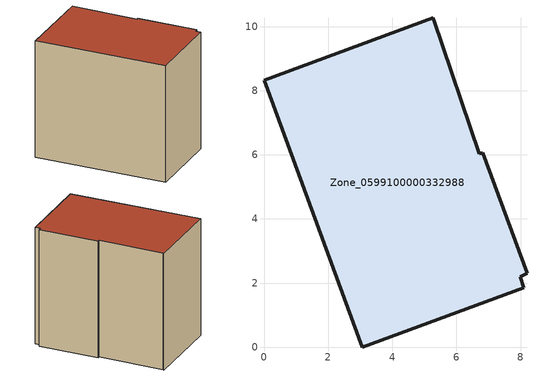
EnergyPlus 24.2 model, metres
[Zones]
Zone_0599100000332988
 floor ground (C_G): 0,8.33 5.28,10.27 5.3,10.22 6.71,6.03 6.82,6.07 8.2,2.3 7.99,2.2 8.1,1.86 3.06,0 z0.34
 wall outside (C_F): 5.28,10.27 0,8.33 3.06,0 8.1,1.86 7.99,2.2 8.2,2.3 6.82,6.07 6.71,6.03 5.3,10.22 5.28,10.27 z0.34:8.3
 roof outside (C_R): 8.1,1.86 7.99,2.2 8.2,2.3 6.82,6.07 6.71,6.03 5.3,10.22 5.28,10.27 0,8.33 3.06,0 z8.3
[BUILDING]
Pand.0599100000332988: North Axis=0; Terrain=City; Loads Convergence Tolerance Value=0.04; Temperature Convergence Tolerance Value=0.4; Solar Distribution=FullExterior; Maximum Number of Warmup Days=25; Minimum Number of Warmup Days=1
[Site:Location]
Rotterdam.The.Hague.AP_ZH_NLD Design_Conditions: Latitude=51.96; Longitude=4.45; Time Zone=1; Elevation=-4.5
[SITE:GROUNDTEMPERATURE:BUILDINGSURFACE]
18, 18, 18, 18, 18, 18, 18, 18, 18, 18, 18, 18
[MATERIAL] Thermal Absorptance=0.9; Solar Absorptance=0.7; Visible Absorptance=0.7
Name | Roughness | Thickness | Conductivity | Density | Specific Heat
G.TC.1975-1991 | MediumSmooth | 0.15 | 0.288461 | 540 | 1210
F.TC.1975-1991 | Rough | 0.3 | 0.230769 | 1920 | 840
R.TC.1975-1991 | MediumRough | 0.2 | 0.153846 | 1500 | 1000
[CONSTRUCTION]
C_G: G.TC.1975-1991
C_F: F.TC.1975-1991
C_R: R.TC.1975-1991
[ZONE]
Zone_0599100000332988: Type=1; Multiplier=1; Ceiling Height=Autocalculate; Volume=Autocalculate; Floor Area=autocalculate; Part of Total Floor Area=Yes
[ZONEINFILTRATION:DESIGNFLOWRATE]
Infil_Zone_0599100000332988: Zone or ZoneList or Space or SpaceList=Zone_0599100000332988; Schedule=AlwaysOn; Design Flow Rate Calculation Method=Flow/Area; Flow Rate per Floor Area=0.003; Constant Term Coefficient=1; Temperature Term Coefficient=0; Velocity Term Coefficient=0; Velocity Squared Term Coefficient=0
[HVACTEMPLATE:ZONE:IDEALLOADSAIRSYSTEM]
Zone_0599100000332988: Maximum Heating Supply Air Temperature=50; Minimum Cooling Supply Air Temperature=13; Maximum Heating Supply Air Humidity Ratio=0.0156; Minimum Cooling Supply Air Humidity Ratio=0.0077; Heating Limit=NoLimit; Cooling Limit=NoLimit; Dehumidification Control Type=ConstantSensibleHeatRatio; Cooling Sensible Heat Ratio=0.7; Dehumidification Setpoint=60; Humidification Control Type=None; Humidification Setpoint=30; Outdoor Air Method=None; Outdoor Air Flow Rate per Person=0.00944; Outdoor Air Flow Rate per Zone Floor Area=0; Outdoor Air Flow Rate per Zone=0; Demand Controlled Ventilation Type=None; Outdoor Air Economizer Type=NoEconomizer; Heat Recovery Type=None; Sensible Heat Recovery Effectiveness=0.7; Latent Heat Recovery Effectiveness=0.65
[ZONECONTROL:THERMOSTAT]
ThermostatControl_Zone_0599100000332988: Zone or ZoneList=Zone_0599100000332988; Control Type Schedule=DualSetpointControlType; Control 1=Thermostat_Zone_0599100000332988; Temperature Difference Between Cutout And Setpoint=0
[THERMOSTATSETPOINT:DUALSETPOINT]
Thermostat_Zone_0599100000332988: Heating Setpoint Temperature Schedule=HeatingSetpoint_Zone_0599100000332988; Cooling Setpoint Temperature Schedule=CoolingSetpoint_Zone_0599100000332988
[SCHEDULE:COMPACT]
HeatingSetpoint_Zone_0599100000332988: Through: 12/31, For: AllDays, Until: 24:00, 21
CoolingSetpoint_Zone_0599100000332988: Through: 12/31, For: AllDays, Until: 24:00, 24
DualSetpointControlType: Through: 12/31, For: AllDays, Until: 24:00, 4
AlwaysOn: Through: 12/31, For: AllDays, Until: 24:00, 1
